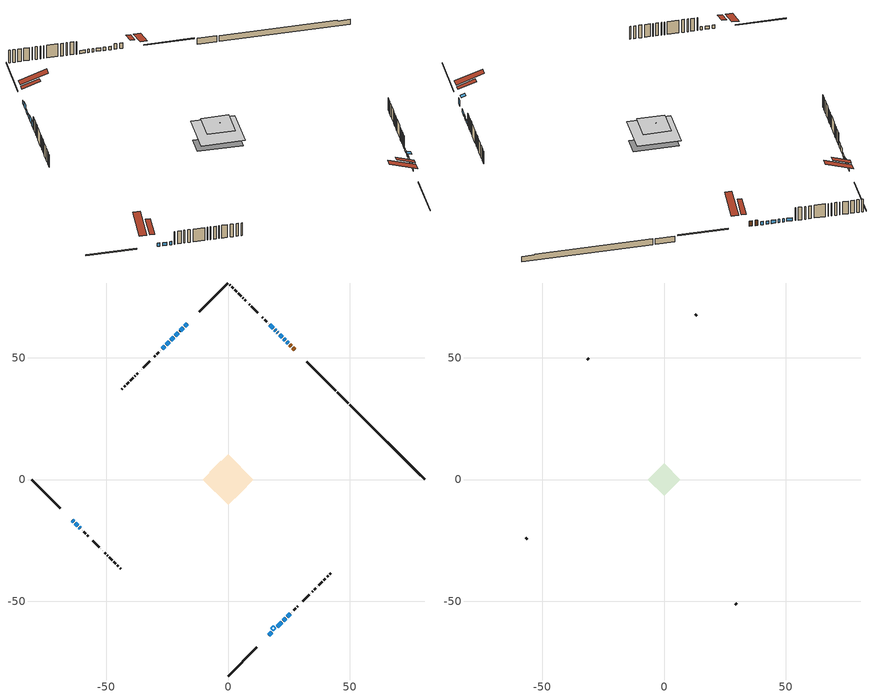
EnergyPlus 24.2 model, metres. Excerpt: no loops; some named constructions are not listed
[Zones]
conditioned space
 floor outside (Floor1 construction): -1.07,0 0,1.07 1.07,0 0,-1.07 z0.16
 floor adiabatic (AdiabaticFloorConstruction): -10.35,0 0,10.35 10.35,0 0,-10.35 z2.6
 floor foundation (Slab1 construction): -7.67,3.05 -3.05,7.67 7.67,-3.05 3.05,-7.67 z-2.13
 floor foundation (Slab1 construction 1): -2.7,0 0,2.7 2.7,0 0,-2.7 z-2.13
 wall outside (RimJoist1 construction): 0,-80.67 11.88,-68.79 / -80.67,0 -68.79,-11.88 / 0,80.67 -11.88,68.79 / 44.17,36.5 32.29,48.38 z0.16:0.46
 wall outside (AdiabaticWallConstruction 1): 27.42,53.25 26.62,54.05 / 25.96,54.71 25.35,55.32 z0.16:2.19
 wall outside (AdiabaticWallConstruction): -16.75,63.92 -17.76,62.92 z0.16:1.36; -18.41,62.26 -19.71,60.97 / -24.07,56.61 -25.36,55.31 / -26.02,54.66 -27.1,53.58 z0.16:2.23; -20.36,60.31 -21.56,59.11 / -22.21,58.46 -23.41,57.26 / -63.92,-16.75 -63.32,-17.35 / 24.7,55.98 24.1,56.58 / 23.44,57.23 22.84,57.83 / 22.19,58.49 21.18,59.49 / -62.67,-18 -61.66,-19.01 / 20.52,60.15 20.2,60.48 / -61.01,-19.67 -60.56,-20.11 / 19.54,61.13 19.18,61.49 / 18.53,62.15 17.23,63.44 / 20.27,-60.4 22.1,-58.57 / 22.76,-57.92 23.71,-56.96 z0.16:1.38; 16.75,-63.92 17.9,-62.77 z0.16:2.29; 24.37,-56.3 25.55,-55.12 z0.16:1
 wall outside (Wall10 construction): 26.21,-54.46 26.27,-54.4 / -59.91,-20.77 -59.85,-20.83 / -27.75,52.92 -27.81,52.86 / 16.58,64.1 16.52,64.16 z0.16:5.04
 wall outside (Wall11 construction): 26.93,-53.75 27.77,-52.91 / -59.19,-21.48 -58.35,-22.32 / -28.47,52.21 -29.31,51.37 / 15.86,64.81 15.02,65.65 z0.16:5.04
 wall outside (Wall12 construction): 28.42,-52.25 28.67,-52.01 / -57.69,-22.98 -57.45,-23.22 / -29.96,50.71 -30.21,50.47 / 14.36,66.31 14.12,66.55 z0.16:5.04
 wall outside (Wall1 construction): 30.6,-50.07 33.27,-47.4 / -55.52,-25.15 -52.85,-27.83 / -32.14,48.53 -34.81,45.86 / 12.19,68.49 9.52,71.16 z0.16:5.04
 wall outside (Wall2 construction): 33.93,-46.75 33.96,-46.71 / -52.19,-28.48 -52.15,-28.52 / -35.47,45.2 -35.5,45.17 / 8.86,71.81 8.82,71.85 z0.16:5.04
 wall outside (Wall3 construction): 34.62,-46.05 34.77,-45.9 / -51.5,-29.18 -51.34,-29.33 / -36.16,44.51 -36.31,44.36 / 8.17,72.51 8.01,72.66 z0.16:5.04
 wall outside (Wall4 construction): 35.43,-45.24 35.96,-44.71 / -50.69,-29.98 -50.15,-30.52 / -36.97,43.7 -37.51,43.17 / 7.36,73.32 6.82,73.85 z0.16:5.04
 wall outside (Wall5 construction): 36.62,-44.05 36.67,-44 / -49.5,-31.18 -49.44,-31.23 / -38.16,42.51 -38.21,42.46 / 6.16,74.51 6.11,74.56 z0.16:5.04
 wall outside (Wall6 construction): 37.33,-43.34 38.61,-42.06 / -48.79,-31.89 -47.5,-33.17 / -38.87,41.8 -40.15,40.52 / 5.46,75.22 4.17,76.5 z0.16:5.04
 wall outside (Wall7 construction): 39.27,-41.4 39.99,-40.69 / -46.85,-33.82 -46.13,-34.54 / -40.81,39.86 -41.53,39.14 / 3.52,77.16 2.8,77.87 z0.16:5.04
 wall outside (Wall8 construction): 40.64,-40.03 41.15,-39.52 / -45.47,-35.2 -44.96,-35.71 / -42.19,38.49 -42.69,37.98 / 2.14,78.53 1.63,79.04 z0.16:5.04
 wall outside (Wall9 construction): 41.81,-38.86 42.13,-38.54 / -44.31,-36.36 -43.99,-36.68 / -43.35,37.32 -43.67,37 / 0.98,79.7 0.66,80.02 z0.16:5.04
 wall foundation (FoundationWall1 construction): 50.01,30.66,-2.13 50.01,30.66,0.16 77.61,3.07,0.16 77.61,3.07,-0.14 80.67,0,-0.14 80.67,0,-2.13
 wall foundation (FoundationWall2 construction): 49.35,31.32 44.83,35.84 z-2.13:0.16
 window (WindowConstruction): -16.75,63.92 -17.76,62.92 z0.16:1.35
 window (WindowConstruction 6): -18.41,62.26 -19.71,60.97 z0.16:2.23
 window (WindowConstruction 7): -20.36,60.31 -21.56,59.11 z0.16:1.38
 window (WindowConstruction 8): -22.21,58.46 -23.41,57.26 z0.16:1.38
 window (WindowConstruction 9): -63.92,-16.75 -63.33,-17.35 z0.16:1.38
 window (WindowConstruction 10): 24.69,55.98 24.1,56.58 z0.16:1.38
 window (WindowConstruction 11): 23.44,57.23 22.84,57.83 z0.16:1.38
 window (WindowConstruction 12): -24.07,56.61 -25.36,55.31 z0.16:2.23
 window (WindowConstruction 1): -26.02,54.66 -27.09,53.58 z0.16:2.23
 window (WindowConstruction 13): 16.75,-63.92 17.9,-62.77 z0.16:2.29
 window (WindowConstruction 14): 22.19,58.49 21.18,59.49 z0.16:1.38
 window (WindowConstruction 15): -62.67,-18 -61.66,-19.01 z0.16:1.38
 window (WindowConstruction 17): 20.52,60.15 20.2,60.47 z0.16:1.38
 window (WindowConstruction 18): -61,-19.67 -60.56,-20.11 z0.16:1.38
 window (WindowConstruction 2): 19.54,61.13 19.18,61.49 z0.16:1.38
 window (WindowConstruction 3): 18.53,62.15 17.23,63.44 z0.16:1.38
 window (WindowConstruction 4): 20.27,-60.4 22.1,-58.57 z0.16:1.38
 window (WindowConstruction 16): 22.76,-57.92 23.71,-56.96 z0.16:1.38
 window (WindowConstruction 5): 24.37,-56.3 25.55,-55.12 z0.16:1
 door (Door): 27.42,53.25 26.62,54.05 z0.16:2.19
 door (Door 1): 25.96,54.71 25.35,55.32 z0.16:2.19
 ceiling adiabatic (AdiabaticFloorConstruction): 0,-10.35 10.35,0 0,10.35 -10.35,0 z2.6
 roof outside (Roof4 construction): 16.09,-64.58,5.04 11.73,-60.22,7.09 10.58,-61.37,7.09 14.94,-65.73,5.04; -64.58,-16.09,5.04 -60.22,-11.73,7.09 -61.37,-10.58,7.09 -65.73,-14.94,5.04; -16.09,64.58,5.04 -11.73,60.22,7.09 -10.58,61.37,7.09 -14.94,65.73,5.04; 28.08,52.59,5.04 23.72,48.23,7.09 24.87,47.09,7.09 29.23,51.44,5.04
 roof outside (AdiabaticRoofConstruction): 19.61,-61.06,5.04 18.61,-60.06,5.51 17.55,-61.11,5.51 18.56,-62.12,5.04
 skylight (SkylightConstruction): 19.61,-61.06,5.04 18.61,-60.06,5.51 17.56,-61.11,5.51 18.56,-62.12,5.04
attic - vented
 floor to conditioned space (Floor2 construction Reversed): -6.58,0 0,6.58 6.58,0 0,-6.58 z5.04
 floor to conditioned space (Floor3 construction Reversed): -1.37,0 0,1.37 1.37,0 0,-1.37 z5.04
 floor to conditioned space (Floor4 construction Reversed): -1.09,0 0,1.09 1.09,0 0,-1.09 z5.04
 wall outside (Wall15 construction): 29.32,-51.35 29.94,-50.73 / -56.79,-23.88 -56.17,-24.5 / -30.86,49.81 -31.48,49.19 / 13.46,67.21 12.84,67.83 z0.16:5.04
 roof outside (Roof1 construction): 14.29,-66.39,5.04 7.65,-59.75,8.16 5.91,-61.5,8.16 12.54,-68.13,5.04; -66.39,-14.29,5.04 -59.75,-7.65,8.16 -61.5,-5.91,8.16 -68.13,-12.54,5.04; -14.29,66.39,5.04 -7.65,59.75,8.16 -5.91,61.5,8.16 -12.54,68.13,5.04; 29.89,50.79,5.04 23.25,44.16,8.16 25,42.41,8.16 31.63,49.04,5.04
[Schedule:Day:Interval]
mech vent bath fan 1 schedule day; mech vent bath fan 2 schedule day: No, 07:00, 0, 08:00, 1, 09:00, 0.2, 24:00, 0
mech vent bath fan 1 schedule default day; mech vent bath fan 2 schedule default day; mech vent range fan 0 schedule default day; misc plug loads schedule default day; general water use schedule default day; clothes dryer exhaust 0 schedule default day; cooling season schedule day; cooling season schedule day 2; cooling season schedule default day; exterior lighting schedule default day; natural vent schedule default day: No, 24:00, 0
mech vent range fan 0 schedule day: No, 18:00, 0, 19:00, 1, 20:00, 0.2, 24:00, 0
misc plug loads schedule day: No, 06:00, 0.705882, 07:00, 0.745098, 08:00, 0.803922, 15:00, 0.823529, 16:00, 0.862745, 17:00, 0.921569, 18:00, 0.980392, 19:00, 1, 20:00, 0.980392, 21:00, 0.941176, 22:00, 0.862745, 23:00, 0.784314, 24:00, 0.72549
general water use schedule day: No, 01:00, 0.315068, 03:00, 0.287671, 04:00, 0.342466, 05:00, 0.369863, 06:00, 0.520548, 07:00, 0.60274, 08:00, 0.534247, 10:00, 0.506849, 11:00, 0.465753, 14:00, 0.479452, 15:00, 0.534247, 16:00, 0.589041, 17:00, 0.69863, 18:00, 0.876712, 19:00, 0.890411, 20:00, 0.986301, 21:00, 1, 22:00, 0.863014, 23:00, 0.616438, 24:00, 0.465753
clothes dryer exhaust 0 schedule day: No, 01:00, 0.123457, 02:00, 0.0740741, 03:00, 0.0493827, 04:00, 0.0246914, 05:00, 0.0493827, 06:00, 0.0740741, 07:00, 0.197531, 08:00, 0.395062, 09:00, 0.592593, 10:00, 0.839506, 11:00, 0.962963, 12:00, 1, 13:00, 0.91358, 14:00, 0.82716, 15:00, 0.716049, 16:00, 0.753086, 17:00, 0.679012, 18:00, 0.666667, 20:00, 0.62963, 21:00, 0.641975, 22:00, 0.666667, 23:00, 0.54321, 24:00, 0.296296
cooling season schedule day 1: No, 24:00, 1
exterior lighting schedule day: No, 01:00, 0.566667, 03:00, 0.524167, 05:00, 0.495833, 06:00, 0.5525, 07:00, 0.623333, 08:00, 0.580833, 09:00, 0.439167, 10:00, 0.354167, 12:00, 0.34, 13:00, 0.354167, 14:00, 0.396667, 15:00, 0.425, 16:00, 0.495833, 17:00, 0.623333, 18:00, 0.793333, 19:00, 0.906667, 20:00, 0.963333, 21:00, 0.991667, 22:00, 0.920833, 23:00, 0.793333, 24:00, 0.665833
exterior lighting schedule day 1: No, 01:00, 0.528571, 03:00, 0.488929, 05:00, 0.4625, 06:00, 0.515357, 07:00, 0.581429, 08:00, 0.541786, 09:00, 0.409643, 10:00, 0.330357, 12:00, 0.317143, 13:00, 0.330357, 14:00, 0.37, 15:00, 0.396429, 16:00, 0.4625, 17:00, 0.581429, 18:00, 0.74, 19:00, 0.845714, 20:00, 0.898571, 21:00, 0.925, 22:00, 0.858929, 23:00, 0.74, 24:00, 0.621071
exterior lighting schedule day 10: No, 01:00, 0.552381, 03:00, 0.510952, 05:00, 0.483333, 06:00, 0.538571, 07:00, 0.607619, 08:00, 0.56619, 09:00, 0.428095, 10:00, 0.345238, 12:00, 0.331429, 13:00, 0.345238, 14:00, 0.386667, 15:00, 0.414286, 16:00, 0.483333, 17:00, 0.607619, 18:00, 0.773333, 19:00, 0.88381, 20:00, 0.939048, 21:00, 0.966667, 22:00, 0.897619, 23:00, 0.773333, 24:00, 0.649048
exterior lighting schedule day 11: No, 01:00, 0.571429, 03:00, 0.528571, 05:00, 0.5, 06:00, 0.557143, 07:00, 0.628571, 08:00, 0.585714, 09:00, 0.442857, 10:00, 0.357143, 12:00, 0.342857, 13:00, 0.357143, 14:00, 0.4, 15:00, 0.428571, 16:00, 0.5, 17:00, 0.628571, 18:00, 0.8, 19:00, 0.914286, 20:00, 0.971429, 21:00, 1, 22:00, 0.928571, 23:00, 0.8, 24:00, 0.671429
exterior lighting schedule day 2: No, 01:00, 0.485714, 03:00, 0.449286, 05:00, 0.425, 06:00, 0.473571, 07:00, 0.534286, 08:00, 0.497857, 09:00, 0.376429, 10:00, 0.303571, 12:00, 0.291429, 13:00, 0.303571, 14:00, 0.34, 15:00, 0.364286, 16:00, 0.425, 17:00, 0.534286, 18:00, 0.68, 19:00, 0.777143, 20:00, 0.825714, 21:00, 0.85, 22:00, 0.789286, 23:00, 0.68, 24:00, 0.570714
exterior lighting schedule day 3: No, 01:00, 0.442857, 03:00, 0.409643, 05:00, 0.3875, 06:00, 0.431786, 07:00, 0.487143, 08:00, 0.453929, 09:00, 0.343214, 10:00, 0.276786, 12:00, 0.265714, 13:00, 0.276786, 14:00, 0.31, 15:00, 0.332143, 16:00, 0.3875, 17:00, 0.487143, 18:00, 0.62, 19:00, 0.708571, 20:00, 0.752857, 21:00, 0.775, 22:00, 0.719643, 23:00, 0.62, 24:00, 0.520357
exterior lighting schedule day 4: No, 01:00, 0.4, 03:00, 0.37, 05:00, 0.35, 06:00, 0.39, 07:00, 0.44, 08:00, 0.41, 09:00, 0.31, 10:00, 0.25, 12:00, 0.24, 13:00, 0.25, 14:00, 0.28, 15:00, 0.3, 16:00, 0.35, 17:00, 0.44, 18:00, 0.56, 19:00, 0.64, 20:00, 0.68, 21:00, 0.7, 22:00, 0.65, 23:00, 0.56, 24:00, 0.47
exterior lighting schedule day 5: No, 01:00, 0.380952, 03:00, 0.352381, 05:00, 0.333333, 06:00, 0.371429, 07:00, 0.419048, 08:00, 0.390476, 09:00, 0.295238, 10:00, 0.238095, 12:00, 0.228571, 13:00, 0.238095, 14:00, 0.266667, 15:00, 0.285714, 16:00, 0.333333, 17:00, 0.419048, 18:00, 0.533333, 19:00, 0.609524, 20:00, 0.647619, 21:00, 0.666667, 22:00, 0.619048, 23:00, 0.533333, 24:00, 0.447619
exterior lighting schedule day 6: No, 01:00, 0.390476, 03:00, 0.36119, 05:00, 0.341667, 06:00, 0.380714, 07:00, 0.429524, 08:00, 0.400238, 09:00, 0.302619, 10:00, 0.244048, 12:00, 0.234286, 13:00, 0.244048, 14:00, 0.273333, 15:00, 0.292857, 16:00, 0.341667, 17:00, 0.429524, 18:00, 0.546667, 19:00, 0.624762, 20:00, 0.66381, 21:00, 0.683333, 22:00, 0.634524, 23:00, 0.546667, 24:00, 0.45881
exterior lighting schedule day 7: No, 01:00, 0.419048, 03:00, 0.387619, 05:00, 0.366667, 06:00, 0.408571, 07:00, 0.460952, 08:00, 0.429524, 09:00, 0.324762, 10:00, 0.261905, 12:00, 0.251429, 13:00, 0.261905, 14:00, 0.293333, 15:00, 0.314286, 16:00, 0.366667, 17:00, 0.460952, 18:00, 0.586667, 19:00, 0.670476, 20:00, 0.712381, 21:00, 0.733333, 22:00, 0.680952, 23:00, 0.586667, 24:00, 0.492381
exterior lighting schedule day 8: No, 01:00, 0.466667, 03:00, 0.431667, 05:00, 0.408333, 06:00, 0.455, 07:00, 0.513333, 08:00, 0.478333, 09:00, 0.361667, 10:00, 0.291667, 12:00, 0.28, 13:00, 0.291667, 14:00, 0.326667, 15:00, 0.35, 16:00, 0.408333, 17:00, 0.513333, 18:00, 0.653333, 19:00, 0.746667, 20:00, 0.793333, 21:00, 0.816667, 22:00, 0.758333, 23:00, 0.653333, 24:00, 0.548333
exterior lighting schedule day 9: No, 01:00, 0.509524, 03:00, 0.47131, 05:00, 0.445833, 06:00, 0.496786, 07:00, 0.560476, 08:00, 0.522262, 09:00, 0.394881, 10:00, 0.318452, 12:00, 0.305714, 13:00, 0.318452, 14:00, 0.356667, 15:00, 0.382143, 16:00, 0.445833, 17:00, 0.560476, 18:00, 0.713333, 19:00, 0.815238, 20:00, 0.86619, 21:00, 0.891667, 22:00, 0.827976, 23:00, 0.713333, 24:00, 0.59869
[Schedule:Week:Daily]
mech vent bath fan 1 schedule Week Rule - Jan1-Dec31: mech vent bath fan 1 schedule day, mech vent bath fan 1 schedule day, mech vent bath fan 1 schedule day, mech vent bath fan 1 schedule day, mech vent bath fan 1 schedule day, mech vent bath fan 1 schedule day, mech vent bath fan 1 schedule day, mech vent bath fan 1 schedule default day, mech vent bath fan 1 schedule default day, mech vent bath fan 1 schedule default day, mech vent bath fan 1 schedule default day, mech vent bath fan 1 schedule default day
mech vent bath fan 2 schedule Week Rule - Jan1-Dec31: mech vent bath fan 2 schedule day, mech vent bath fan 2 schedule day, mech vent bath fan 2 schedule day, mech vent bath fan 2 schedule day, mech vent bath fan 2 schedule day, mech vent bath fan 2 schedule day, mech vent bath fan 2 schedule day, mech vent bath fan 2 schedule default day, mech vent bath fan 2 schedule default day, mech vent bath fan 2 schedule default day, mech vent bath fan 2 schedule default day, mech vent bath fan 2 schedule default day
mech vent range fan 0 schedule Week Rule - Jan1-Dec31: mech vent range fan 0 schedule day, mech vent range fan 0 schedule day, mech vent range fan 0 schedule day, mech vent range fan 0 schedule day, mech vent range fan 0 schedule day, mech vent range fan 0 schedule day, mech vent range fan 0 schedule day, mech vent range fan 0 schedule default day, mech vent range fan 0 schedule default day, mech vent range fan 0 schedule default day, mech vent range fan 0 schedule default day, mech vent range fan 0 schedule default day
misc plug loads schedule Week Rule - Jan1-Dec31: misc plug loads schedule day, misc plug loads schedule day, misc plug loads schedule day, misc plug loads schedule day, misc plug loads schedule day, misc plug loads schedule day, misc plug loads schedule day, misc plug loads schedule default day, misc plug loads schedule default day, misc plug loads schedule default day, misc plug loads schedule default day, misc plug loads schedule default day
general water use schedule Week Rule - Jan1-Dec31: general water use schedule day, general water use schedule day, general water use schedule day, general water use schedule day, general water use schedule day, general water use schedule day, general water use schedule day, general water use schedule default day, general water use schedule default day, general water use schedule default day, general water use schedule default day, general water use schedule default day
clothes dryer exhaust 0 schedule Week Rule - Jan1-Dec31: clothes dryer exhaust 0 schedule day, clothes dryer exhaust 0 schedule day, clothes dryer exhaust 0 schedule day, clothes dryer exhaust 0 schedule day, clothes dryer exhaust 0 schedule day, clothes dryer exhaust 0 schedule day, clothes dryer exhaust 0 schedule day, clothes dryer exhaust 0 schedule default day, clothes dryer exhaust 0 schedule default day, clothes dryer exhaust 0 schedule default day, clothes dryer exhaust 0 schedule default day, clothes dryer exhaust 0 schedule default day
cooling season schedule Week Rule - Jan1-May26: cooling season schedule day, cooling season schedule day, cooling season schedule day, cooling season schedule day, cooling season schedule day, cooling season schedule day, cooling season schedule day, cooling season schedule default day, cooling season schedule default day, cooling season schedule default day, cooling season schedule default day, cooling season schedule default day
cooling season schedule Week Rule - May27-Jun2: cooling season schedule day, cooling season schedule day, cooling season schedule day, cooling season schedule day, cooling season schedule day, cooling season schedule day 1, cooling season schedule day 1, cooling season schedule default day, cooling season schedule default day, cooling season schedule default day, cooling season schedule default day, cooling season schedule default day
cooling season schedule Week Rule - Jun3-Aug25: cooling season schedule day 1, cooling season schedule day 1, cooling season schedule day 1, cooling season schedule day 1, cooling season schedule day 1, cooling season schedule day 1, cooling season schedule day 1, cooling season schedule default day, cooling season schedule default day, cooling season schedule default day, cooling season schedule default day, cooling season schedule default day
cooling season schedule Week Rule - Aug26-Sep1: cooling season schedule day 1, cooling season schedule day 1, cooling season schedule day 1, cooling season schedule day 1, cooling season schedule day 1, cooling season schedule day 1, cooling season schedule day 2, cooling season schedule default day, cooling season schedule default day, cooling season schedule default day, cooling season schedule default day, cooling season schedule default day
cooling season schedule Week Rule - Sep2-Dec31: cooling season schedule day 2, cooling season schedule day 2, cooling season schedule day 2, cooling season schedule day 2, cooling season schedule day 2, cooling season schedule day 2, cooling season schedule day 2, cooling season schedule default day, cooling season schedule default day, cooling season schedule default day, cooling season schedule default day, cooling season schedule default day
exterior lighting schedule Week Rule - Jan1-Jan27: exterior lighting schedule day, exterior lighting schedule day, exterior lighting schedule day, exterior lighting schedule day, exterior lighting schedule day, exterior lighting schedule day, exterior lighting schedule day, exterior lighting schedule default day, exterior lighting schedule default day, exterior lighting schedule default day, exterior lighting schedule default day, exterior lighting schedule default day
exterior lighting schedule Week Rule - Jan28-Feb3: exterior lighting schedule day, exterior lighting schedule day, exterior lighting schedule day, exterior lighting schedule day, exterior lighting schedule day 1, exterior lighting schedule day 1, exterior lighting schedule day 1, exterior lighting schedule default day, exterior lighting schedule default day, exterior lighting schedule default day, exterior lighting schedule default day, exterior lighting schedule default day
exterior lighting schedule Week Rule - Feb4-Feb24: exterior lighting schedule day 1, exterior lighting schedule day 1, exterior lighting schedule day 1, exterior lighting schedule day 1, exterior lighting schedule day 1, exterior lighting schedule day 1, exterior lighting schedule day 1, exterior lighting schedule default day, exterior lighting schedule default day, exterior lighting schedule default day, exterior lighting schedule default day, exterior lighting schedule default day
exterior lighting schedule Week Rule - Feb25-Mar3: exterior lighting schedule day 1, exterior lighting schedule day 1, exterior lighting schedule day 1, exterior lighting schedule day 1, exterior lighting schedule day 2, exterior lighting schedule day 2, exterior lighting schedule day 2, exterior lighting schedule default day, exterior lighting schedule default day, exterior lighting schedule default day, exterior lighting schedule default day, exterior lighting schedule default day
exterior lighting schedule Week Rule - Mar4-Mar31: exterior lighting schedule day 2, exterior lighting schedule day 2, exterior lighting schedule day 2, exterior lighting schedule day 2, exterior lighting schedule day 2, exterior lighting schedule day 2, exterior lighting schedule day 2, exterior lighting schedule default day, exterior lighting schedule default day, exterior lighting schedule default day, exterior lighting schedule default day, exterior lighting schedule default day
exterior lighting schedule Week Rule - Apr1-Apr28: exterior lighting schedule day 3, exterior lighting schedule day 3, exterior lighting schedule day 3, exterior lighting schedule day 3, exterior lighting schedule day 3, exterior lighting schedule day 3, exterior lighting schedule day 3, exterior lighting schedule default day, exterior lighting schedule default day, exterior lighting schedule default day, exterior lighting schedule default day, exterior lighting schedule default day
exterior lighting schedule Week Rule - Apr29-May5: exterior lighting schedule day 3, exterior lighting schedule day 3, exterior lighting schedule day 4, exterior lighting schedule day 4, exterior lighting schedule day 4, exterior lighting schedule day 4, exterior lighting schedule day 4, exterior lighting schedule default day, exterior lighting schedule default day, exterior lighting schedule default day, exterior lighting schedule default day, exterior lighting schedule default day
exterior lighting schedule Week Rule - May6-May26: exterior lighting schedule day 4, exterior lighting schedule day 4, exterior lighting schedule day 4, exterior lighting schedule day 4, exterior lighting schedule day 4, exterior lighting schedule day 4, exterior lighting schedule day 4, exterior lighting schedule default day, exterior lighting schedule default day, exterior lighting schedule default day, exterior lighting schedule default day, exterior lighting schedule default day
exterior lighting schedule Week Rule - May27-Jun2: exterior lighting schedule day 4, exterior lighting schedule day 4, exterior lighting schedule day 4, exterior lighting schedule day 4, exterior lighting schedule day 4, exterior lighting schedule day 5, exterior lighting schedule day 5, exterior lighting schedule default day, exterior lighting schedule default day, exterior lighting schedule default day, exterior lighting schedule default day, exterior lighting schedule default day
exterior lighting schedule Week Rule - Jun3-Jun30: exterior lighting schedule day 5, exterior lighting schedule day 5, exterior lighting schedule day 5, exterior lighting schedule day 5, exterior lighting schedule day 5, exterior lighting schedule day 5, exterior lighting schedule day 5, exterior lighting schedule default day, exterior lighting schedule default day, exterior lighting schedule default day, exterior lighting schedule default day, exterior lighting schedule default day
exterior lighting schedule Week Rule - Jul1-Jul28: exterior lighting schedule day 6, exterior lighting schedule day 6, exterior lighting schedule day 6, exterior lighting schedule day 6, exterior lighting schedule day 6, exterior lighting schedule day 6, exterior lighting schedule day 6, exterior lighting schedule default day, exterior lighting schedule default day, exterior lighting schedule default day, exterior lighting schedule default day, exterior lighting schedule default day
exterior lighting schedule Week Rule - Jul29-Aug4: exterior lighting schedule day 6, exterior lighting schedule day 6, exterior lighting schedule day 6, exterior lighting schedule day 7, exterior lighting schedule day 7, exterior lighting schedule day 7, exterior lighting schedule day 7, exterior lighting schedule default day, exterior lighting schedule default day, exterior lighting schedule default day, exterior lighting schedule default day, exterior lighting schedule default day
exterior lighting schedule Week Rule - Aug5-Aug25: exterior lighting schedule day 7, exterior lighting schedule day 7, exterior lighting schedule day 7, exterior lighting schedule day 7, exterior lighting schedule day 7, exterior lighting schedule day 7, exterior lighting schedule day 7, exterior lighting schedule default day, exterior lighting schedule default day, exterior lighting schedule default day, exterior lighting schedule default day, exterior lighting schedule default day
exterior lighting schedule Week Rule - Aug26-Sep1: exterior lighting schedule day 7, exterior lighting schedule day 7, exterior lighting schedule day 7, exterior lighting schedule day 7, exterior lighting schedule day 7, exterior lighting schedule day 7, exterior lighting schedule day 8, exterior lighting schedule default day, exterior lighting schedule default day, exterior lighting schedule default day, exterior lighting schedule default day, exterior lighting schedule default day
exterior lighting schedule Week Rule - Sep2-Sep29: exterior lighting schedule day 8, exterior lighting schedule day 8, exterior lighting schedule day 8, exterior lighting schedule day 8, exterior lighting schedule day 8, exterior lighting schedule day 8, exterior lighting schedule day 8, exterior lighting schedule default day, exterior lighting schedule default day, exterior lighting schedule default day, exterior lighting schedule default day, exterior lighting schedule default day
exterior lighting schedule Week Rule - Sep30-Oct6: exterior lighting schedule day 8, exterior lighting schedule day 9, exterior lighting schedule day 9, exterior lighting schedule day 9, exterior lighting schedule day 9, exterior lighting schedule day 9, exterior lighting schedule day 9, exterior lighting schedule default day, exterior lighting schedule default day, exterior lighting schedule default day, exterior lighting schedule default day, exterior lighting schedule default day
exterior lighting schedule Week Rule - Oct7-Oct27: exterior lighting schedule day 9, exterior lighting schedule day 9, exterior lighting schedule day 9, exterior lighting schedule day 9, exterior lighting schedule day 9, exterior lighting schedule day 9, exterior lighting schedule day 9, exterior lighting schedule default day, exterior lighting schedule default day, exterior lighting schedule default day, exterior lighting schedule default day, exterior lighting schedule default day
exterior lighting schedule Week Rule - Oct28-Nov3: exterior lighting schedule day 9, exterior lighting schedule day 9, exterior lighting schedule day 9, exterior lighting schedule day 9, exterior lighting schedule day 10, exterior lighting schedule day 10, exterior lighting schedule day 10, exterior lighting schedule default day, exterior lighting schedule default day, exterior lighting schedule default day, exterior lighting schedule default day, exterior lighting schedule default day
exterior lighting schedule Week Rule - Nov4-Nov24: exterior lighting schedule day 10, exterior lighting schedule day 10, exterior lighting schedule day 10, exterior lighting schedule day 10, exterior lighting schedule day 10, exterior lighting schedule day 10, exterior lighting schedule day 10, exterior lighting schedule default day, exterior lighting schedule default day, exterior lighting schedule default day, exterior lighting schedule default day, exterior lighting schedule default day
exterior lighting schedule Week Rule - Nov25-Dec1: exterior lighting schedule day 10, exterior lighting schedule day 10, exterior lighting schedule day 10, exterior lighting schedule day 10, exterior lighting schedule day 10, exterior lighting schedule day 10, exterior lighting schedule day 11, exterior lighting schedule default day, exterior lighting schedule default day, exterior lighting schedule default day, exterior lighting schedule default day, exterior lighting schedule default day
exterior lighting schedule Week Rule - Dec2-Dec31: exterior lighting schedule day 11, exterior lighting schedule day 11, exterior lighting schedule day 11, exterior lighting schedule day 11, exterior lighting schedule day 11, exterior lighting schedule day 11, exterior lighting schedule day 11, exterior lighting schedule default day, exterior lighting schedule default day, exterior lighting schedule default day, exterior lighting schedule default day, exterior lighting schedule default day
natural vent schedule Week Rule - Jan1-Dec31: natural vent schedule default day, natural vent schedule default day, natural vent schedule default day, natural vent schedule default day, natural vent schedule default day, natural vent schedule default day, natural vent schedule default day, natural vent schedule default day, natural vent schedule default day, natural vent schedule default day, natural vent schedule default day, natural vent schedule default day
[Schedule:Year]
clothes dryer exhaust 0 schedule: clothes dryer exhaust 0 schedule Week Rule - Jan1-Dec31, 1, 1, 12, 31
cooling season schedule: cooling season schedule Week Rule - Jan1-May26, 1, 1, 5, 26, cooling season schedule Week Rule - May27-Jun2, 5, 27, 6, 2, cooling season schedule Week Rule - Jun3-Aug25, 6, 3, 8, 25, cooling season schedule Week Rule - Aug26-Sep1, 8, 26, 9, 1, cooling season schedule Week Rule - Sep2-Dec31, 9, 2, 12, 31
natural vent schedule: natural vent schedule Week Rule - Jan1-Dec31, 1, 1, 12, 31
